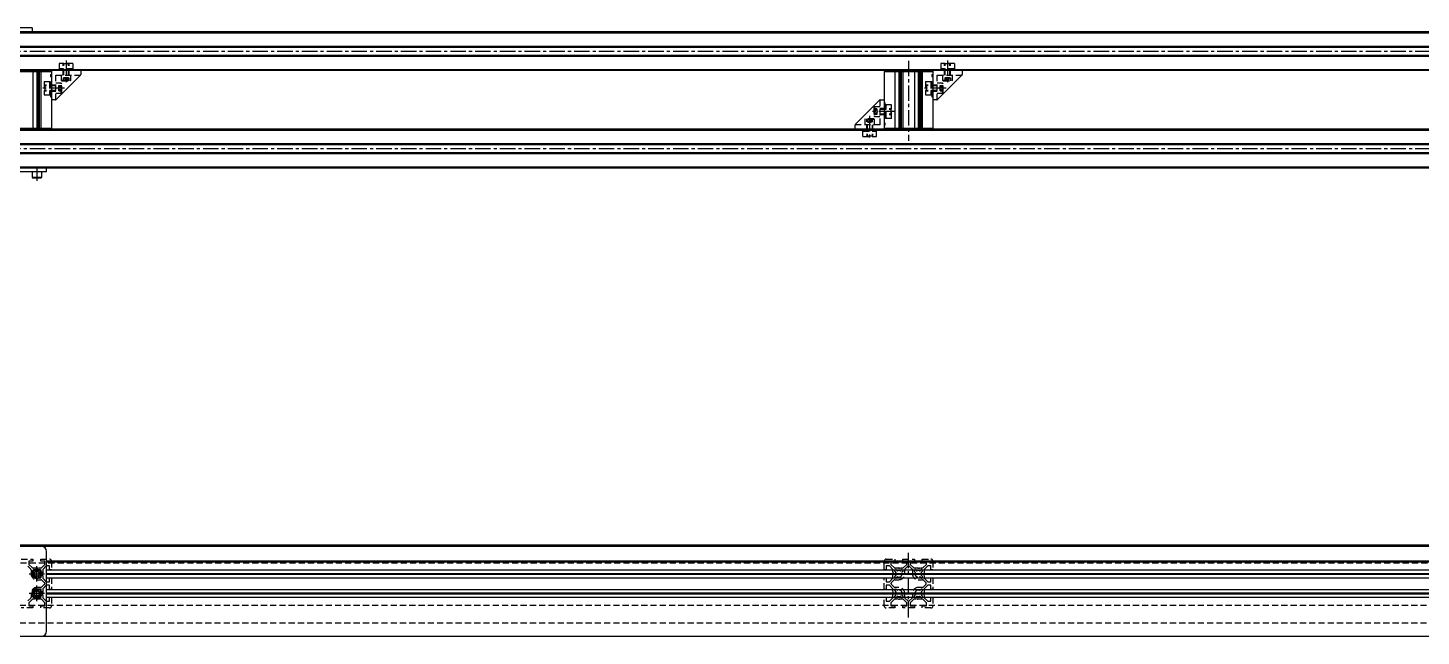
# Model space of a CAD drawing. Extents: x 0 to 4400, y -8 to 1909.
# Drawn here: x 769 to 2200, y 134 to 759 of the extents above; entities that cross this region are included whole.
import ezdxf

# ---------------------------------------------------------------- set-up
doc = ezdxf.new("R2010")
doc.units = 0
doc.header["$LTSCALE"] = 0.5
doc.linetypes.add('CENTER', pattern=[50.8, 31.75, -6.35, 6.35, -6.35])
doc.linetypes.add('DASHED', pattern=[19.05, 12.7, -6.35])
for name, color, linetype in [('MSM_CENTER', 1, 'CENTER'), ('MSM_CONTINUOUS', 7, 'CONTINUOUS'), ('MSM_DASHED', 4, 'DASHED')]:
    doc.layers.add(name, color=color, linetype=linetype)

msp = doc.modelspace()

# ---------------------------------------------------------------- linework, layer by layer
at = {"layer": 'MSM_CENTER'}
for p, q in [((593.6, 734.8), (3723.6, 734.8)), ((808.6, 725.3), (808.6, 701.3)), ((1673.6, 725), (1673.6, 642.6)), ((1713.6, 725.3), (1713.6, 701.3)), ((807.1, 696.8), (783.1, 696.8)), ((1712.1, 696.8), (1688.1, 696.8)), ((1658.9, 672.8), (1634.9, 672.8)), ((1633.6, 668.3), (1633.6, 644.3)), ((593.6, 634.8), (3723.6, 634.8)), ((778.6, 613.8), (778.6, 601.8)), ((1673.6, 153), (1673.6, 223)), ((778.6, 190), (778.6, 206)), ((770.6, 198), (786.6, 198)), ((778.6, 170), (778.6, 186)), ((770.6, 178), (786.6, 178))]:
    msp.add_line(p, q, dxfattribs=at)
at = {"layer": 'MSM_CONTINUOUS'}
for p, q in [((773.6, 758.8), (603.6, 758.8)), ((773.6, 758.8), (773.6, 754.8)), ((3713.6, 754.8), (603.6, 754.8)), ((688.6, 753.6), (3628.6, 753.6)), ((688.6, 740), (3628.6, 740)), ((736.9, 738.8), (3685.1, 738.8)), ((736.9, 730.8), (3685.1, 730.8)), ((688.6, 729.6), (3628.6, 729.6)), ((688.6, 716), (3628.6, 716)), ((3713.6, 714.8), (603.6, 714.8)), ((743.6, 713.8), (793.6, 713.8)), ((774.6, 713.8), (774.6, 655.8)), ((778.6, 713.8), (778.6, 655.8)), ((779.9, 713.8), (779.9, 655.8)), ((781.1, 713.8), (781.1, 655.8)), ((782.6, 713.8), (782.6, 655.8)), ((793.6, 714.8), (793.6, 655.8)), ((823.3, 710), (798.4, 685)), ((823.3, 710), (798.4, 685)), ((823.6, 714.8), (823.6, 710.7)), ((1648.6, 713.8), (1648.6, 654.8)), ((1648.6, 713.8), (1698.6, 713.8)), ((1659.6, 713.8), (1659.6, 655.8)), ((1663.6, 713.8), (1663.6, 655.8)), ((1664.9, 713.8), (1664.9, 655.8)), ((1666.1, 713.8), (1666.1, 655.8)), ((1667.6, 713.8), (1667.6, 655.8)), ((1679.6, 713.8), (1679.6, 655.8)), ((1683.6, 713.8), (1683.6, 655.8)), ((1684.9, 713.8), (1684.9, 655.8)), ((1686.1, 713.8), (1686.1, 655.8)), ((1687.6, 713.8), (1687.6, 655.8)), ((1698.6, 714.8), (1698.6, 655.8)), ((1728.3, 710), (1703.4, 685)), ((1728.3, 710), (1703.4, 685)), ((1728.6, 714.8), (1728.6, 710.7)), ((797.7, 684.8), (793.6, 684.8)), ((1618.9, 659.5), (1643.8, 684.5)), ((1644.5, 684.8), (1648.6, 684.8)), ((1702.7, 684.8), (1698.6, 684.8)), ((1618.6, 654.8), (1618.6, 658.8)), ((3713.6, 654.8), (603.6, 654.8)), ((688.6, 653.6), (3628.6, 653.6)), ((743.6, 655.8), (793.6, 655.8)), ((1648.6, 655.8), (1698.6, 655.8)), ((688.6, 640), (3628.6, 640)), ((688.6, 629.6), (3628.6, 629.6)), ((736.9, 638.8), (3685.1, 638.8)), ((736.9, 630.8), (3685.1, 630.8)), ((688.6, 616), (3628.6, 616)), ((3713.6, 614.8), (603.6, 614.8)), ((788.6, 610.8), (603.6, 610.8)), ((773.6, 610.8), (773.6, 605.4)), ((773.6, 605.4), (783.6, 605.4)), ((773.6, 605.4), (774.2, 604.8)), ((774.2, 604.8), (783, 604.8)), ((783, 604.8), (783.6, 605.4)), ((783.6, 605.4), (783.6, 610.8)), ((788.6, 610.8), (788.6, 614.8)), ((3708.6, 226), (608.6, 226)), ((3663.6, 227.3), (653.6, 227.3)), ((788.6, 139), (788.6, 221)), ((778.6, 200.9), (776.1, 199.4)), ((781.1, 199.4), (778.6, 200.9)), ((788.6, 211.5), (3538.6, 211.5)), ((788.6, 210.3), (3538.6, 210.3)), ((788.6, 202), (3538.6, 202)), ((776.1, 199.4), (776.1, 196.6)), ((776.1, 196.6), (778.6, 195.1)), ((778.6, 195.1), (781.1, 196.6)), ((781.1, 196.6), (781.1, 199.4)), ((788.6, 198.5), (3538.6, 198.5)), ((788.6, 198), (3538.6, 198)), ((788.6, 197.5), (3538.6, 197.5)), ((788.6, 194), (3538.6, 194)), ((778.6, 180.9), (776.1, 179.4)), ((776.1, 179.4), (776.1, 176.6)), ((776.1, 176.6), (778.6, 175.1)), ((781.1, 179.4), (778.6, 180.9)), ((778.6, 175.1), (781.1, 176.6)), ((781.1, 176.6), (781.1, 179.4)), ((788.6, 182), (3538.6, 182)), ((788.6, 178.5), (3538.6, 178.5)), ((788.6, 178), (3538.6, 178)), ((788.6, 177.5), (3538.6, 177.5)), ((788.6, 174), (3538.6, 174)), ((743.6, 134), (3538.6, 134))]:
    msp.add_line(p, q, dxfattribs=at)
for centre, radius in [((778.6, 198), 5), ((778.6, 198), 4.4), ((778.6, 198), 2.5), ((778.6, 178), 5), ((778.6, 178), 4.4), ((778.6, 178), 2.5)]:
    msp.add_circle(centre, radius, dxfattribs=at)
for centre, radius, start, end in [((822.6, 710.7), 1, 315, 0), ((1727.6, 710.7), 1, 315, 0), ((797.7, 685.8), 1, 270, 315), ((1644.5, 683.8), 1, 90, 135), ((1702.7, 685.8), 1, 270, 315), ((1619.6, 658.8), 1, 135, 180), ((783.6, 221), 5, 0, 90), ((783.6, 139), 5, 270, 0)]:
    msp.add_arc(centre, radius, start, end, dxfattribs=at)
at = {"layer": 'MSM_DASHED'}
for p, q in [((815.6, 722.3), (801.6, 722.3)), ((801.6, 722.3), (801.6, 716)), ((815.6, 716.8), (801.6, 716.8)), ((815.6, 716.2), (801.6, 716.2)), ((812.6, 715.8), (804.6, 715.8)), ((804.6, 715.8), (804.6, 714.8)), ((806.2, 722.3), (805.6, 721.7)), ((805.6, 710.3), (805.6, 722.3)), ((811.6, 721.7), (805.6, 721.7)), ((805.6, 714.8), (805.6, 715.8)), ((806.2, 710.3), (806.2, 722.3)), ((808.1, 715.8), (808.1, 714.8)), ((809.1, 715.8), (809.1, 714.8)), ((811.1, 722.3), (811.6, 721.7)), ((811.1, 710.3), (811.1, 722.3)), ((811.6, 710.3), (811.6, 722.3)), ((811.7, 715.8), (811.7, 714.8)), ((812.6, 715.8), (812.6, 714.8)), ((815.6, 722.3), (815.6, 716)), ((1720.6, 722.3), (1706.6, 722.3)), ((1706.6, 722.3), (1706.6, 716)), ((1720.6, 716.8), (1706.6, 716.8)), ((1720.6, 716.2), (1706.6, 716.2)), ((1717.6, 715.8), (1709.6, 715.8)), ((1709.6, 715.8), (1709.6, 714.8)), ((1711.2, 722.3), (1710.6, 721.7)), ((1710.6, 710.3), (1710.6, 722.3)), ((1716.6, 721.7), (1710.6, 721.7)), ((1710.6, 714.8), (1710.6, 715.8)), ((1711.2, 710.3), (1711.2, 722.3)), ((1713.1, 715.8), (1713.1, 714.8)), ((1714.1, 715.8), (1714.1, 714.8)), ((1716.1, 722.3), (1716.6, 721.7)), ((1716.1, 710.3), (1716.1, 722.3)), ((1716.6, 710.3), (1716.6, 722.3)), ((1716.7, 715.8), (1716.7, 714.8)), ((1717.6, 715.8), (1717.6, 714.8)), ((1720.6, 722.3), (1720.6, 716)), ((786.1, 703.8), (792.4, 703.8)), ((786.1, 703.8), (786.1, 689.8)), ((791.6, 703.8), (791.6, 689.8)), ((792.4, 703.8), (792.4, 689.8)), ((792.6, 710.8), (793.6, 710.8)), ((792.6, 710.8), (792.6, 708.8)), ((792.6, 710.5), (793.6, 710.5)), ((792.6, 709.1), (793.6, 709.1)), ((792.6, 708.8), (793.6, 708.8)), ((798.1, 684.8), (798.1, 710.3)), ((798.1, 710.3), (823.5, 710.3)), ((803.5, 701.8), (798.1, 701.8)), ((804.1, 701.2), (803.5, 701.8)), ((803.5, 691.8), (803.5, 701.8)), ((803.6, 710.3), (803.6, 704.9)), ((803.6, 704.9), (804.2, 704.3)), ((803.6, 704.9), (813.6, 704.9)), ((804.1, 692.4), (804.1, 701.2)), ((804.2, 704.3), (813, 704.3)), ((805.5, 714.8), (805.5, 710.3)), ((805.7, 707.3), (805.7, 704.3)), ((805.7, 707.3), (811.5, 707.3)), ((808.6, 707.9), (806.1, 707.3)), ((807.2, 707.3), (807.2, 704.3)), ((811.1, 707.3), (808.6, 707.9)), ((810.1, 707.3), (810.1, 704.3)), ((811.5, 707.3), (811.5, 704.3)), ((811.7, 710.3), (811.7, 714.8)), ((813, 704.3), (813.6, 704.9)), ((813.6, 704.9), (813.6, 710.3)), ((1691.1, 703.8), (1697.4, 703.8)), ((1691.1, 703.8), (1691.1, 689.8)), ((1696.6, 703.8), (1696.6, 689.8)), ((1697.4, 703.8), (1697.4, 689.8)), ((1697.6, 710.8), (1698.6, 710.8)), ((1697.6, 710.8), (1697.6, 708.8)), ((1697.6, 710.5), (1698.6, 710.5)), ((1697.6, 709.1), (1698.6, 709.1)), ((1697.6, 708.8), (1698.6, 708.8)), ((1703.1, 684.8), (1703.1, 710.3)), ((1703.1, 710.3), (1728.5, 710.3)), ((1708.5, 701.8), (1703.1, 701.8)), ((1709.1, 701.2), (1708.5, 701.8)), ((1708.5, 691.8), (1708.5, 701.8)), ((1708.6, 710.3), (1708.6, 704.9)), ((1708.6, 704.9), (1709.2, 704.3)), ((1708.6, 704.9), (1718.6, 704.9)), ((1709.1, 692.4), (1709.1, 701.2)), ((1709.2, 704.3), (1718, 704.3)), ((1710.5, 714.8), (1710.5, 710.3)), ((1710.7, 707.3), (1710.7, 704.3)), ((1710.7, 707.3), (1716.5, 707.3)), ((1713.6, 707.9), (1711.1, 707.3)), ((1712.2, 707.3), (1712.2, 704.3)), ((1716.1, 707.3), (1713.6, 707.9)), ((1715.1, 707.3), (1715.1, 704.3)), ((1716.5, 707.3), (1716.5, 704.3)), ((1716.7, 710.3), (1716.7, 714.8)), ((1718, 704.3), (1718.6, 704.9)), ((1718.6, 704.9), (1718.6, 710.3)), ((786.1, 699.2), (786.7, 699.8)), ((798.1, 699.8), (786.1, 699.8)), ((798.1, 699.2), (786.1, 699.2)), ((786.1, 694.3), (786.7, 693.8)), ((798.1, 694.3), (786.1, 694.3)), ((798.1, 693.8), (786.1, 693.8)), ((786.1, 689.8), (792.4, 689.8)), ((786.7, 699.8), (786.7, 693.8)), ((792.6, 689.8), (793.6, 689.8)), ((792.6, 689.8), (792.6, 687.8)), ((792.6, 689.5), (793.6, 689.5)), ((792.6, 688.1), (793.6, 688.1)), ((792.6, 687.8), (793.6, 687.8)), ((798.1, 699.9), (793.6, 699.9)), ((793.6, 693.7), (798.1, 693.7)), ((798.1, 691.8), (803.5, 691.8)), ((801.1, 699.3), (800.5, 696.8)), ((800.5, 696.8), (801.1, 694.3)), ((801.1, 699.6), (804.1, 699.6)), ((801.1, 693.9), (801.1, 699.6)), ((801.1, 698.2), (804.1, 698.2)), ((801.1, 695.3), (804.1, 695.3)), ((801.1, 693.9), (804.1, 693.9)), ((803.5, 691.8), (804.1, 692.4)), ((1691.1, 699.2), (1691.7, 699.8)), ((1703.1, 699.8), (1691.1, 699.8)), ((1703.1, 699.2), (1691.1, 699.2)), ((1691.1, 694.3), (1691.7, 693.8)), ((1703.1, 694.3), (1691.1, 694.3)), ((1703.1, 693.8), (1691.1, 693.8)), ((1691.1, 689.8), (1697.4, 689.8)), ((1691.7, 699.8), (1691.7, 693.8)), ((1697.6, 689.8), (1698.6, 689.8)), ((1697.6, 689.8), (1697.6, 687.8)), ((1697.6, 689.5), (1698.6, 689.5)), ((1697.6, 688.1), (1698.6, 688.1)), ((1697.6, 687.8), (1698.6, 687.8)), ((1703.1, 699.9), (1698.6, 699.9)), ((1698.6, 693.7), (1703.1, 693.7)), ((1703.1, 691.8), (1708.5, 691.8)), ((1706.1, 699.3), (1705.5, 696.8)), ((1705.5, 696.8), (1706.1, 694.3)), ((1706.1, 699.6), (1709.1, 699.6)), ((1706.1, 693.9), (1706.1, 699.6)), ((1706.1, 698.2), (1709.1, 698.2)), ((1706.1, 695.3), (1709.1, 695.3)), ((1706.1, 693.9), (1709.1, 693.9)), ((1708.5, 691.8), (1709.1, 692.4)), ((1638.7, 677.8), (1638.1, 677.2)), ((1638.1, 677.2), (1638.1, 668.4)), ((1641.1, 675.6), (1638.1, 675.6)), ((1641.1, 674.2), (1638.1, 674.2)), ((1644.1, 677.8), (1638.7, 677.8)), ((1638.7, 677.8), (1638.7, 667.8)), ((1641.1, 675.6), (1641.1, 669.9)), ((1641.8, 672.8), (1641.1, 675.3)), ((1641.1, 670.3), (1641.8, 672.8)), ((1644.1, 684.7), (1644.1, 659.3)), ((1648.6, 675.9), (1644.1, 675.9)), ((1644.1, 675.8), (1656.1, 675.8)), ((1644.1, 675.2), (1656.1, 675.2)), ((1649.6, 681.8), (1648.6, 681.8)), ((1649.6, 681.5), (1648.6, 681.5)), ((1649.6, 680.1), (1648.6, 680.1)), ((1649.6, 679.8), (1648.6, 679.8)), ((1649.6, 679.8), (1649.6, 681.8)), ((1656.1, 679.8), (1649.8, 679.8)), ((1649.8, 665.8), (1649.8, 679.8)), ((1650.6, 665.8), (1650.6, 679.8)), ((1655.6, 669.8), (1655.6, 675.8)), ((1656.1, 675.2), (1655.6, 675.8)), ((1656.1, 665.8), (1656.1, 679.8)), ((1644.1, 659.3), (1618.7, 659.3)), ((1629.2, 665.3), (1628.6, 664.7)), ((1628.6, 664.7), (1628.6, 659.3)), ((1638.6, 664.7), (1628.6, 664.7)), ((1638, 665.3), (1629.2, 665.3)), ((1630.5, 659.3), (1630.5, 654.8)), ((1630.6, 659.3), (1630.6, 647.3)), ((1630.7, 662.3), (1630.7, 665.3)), ((1636.5, 662.3), (1630.7, 662.3)), ((1631.1, 662.3), (1633.6, 661.6)), ((1631.2, 659.3), (1631.2, 647.3)), ((1632.2, 662.3), (1632.2, 665.3)), ((1633.6, 661.6), (1636.1, 662.3)), ((1635.1, 662.3), (1635.1, 665.3)), ((1636.1, 659.3), (1636.1, 647.3)), ((1636.5, 662.3), (1636.5, 665.3)), ((1636.6, 659.3), (1636.6, 647.3)), ((1636.7, 654.8), (1636.7, 659.3)), ((1638.6, 664.7), (1638, 665.3)), ((1641.1, 671.3), (1638.1, 671.3)), ((1641.1, 669.9), (1638.1, 669.9)), ((1638.1, 668.4), (1638.7, 667.8)), ((1638.6, 659.3), (1638.6, 664.7)), ((1638.7, 667.8), (1644.1, 667.8)), ((1644.1, 670.3), (1656.1, 670.3)), ((1644.1, 669.8), (1656.1, 669.8)), ((1644.1, 669.7), (1648.6, 669.7)), ((1649.6, 660.8), (1648.6, 660.8)), ((1649.6, 660.5), (1648.6, 660.5)), ((1649.6, 659.1), (1648.6, 659.1)), ((1649.6, 658.8), (1648.6, 658.8)), ((1649.6, 658.8), (1649.6, 660.8)), ((1656.1, 665.8), (1649.8, 665.8)), ((1656.1, 670.3), (1655.6, 669.8)), ((1626.6, 647.3), (1626.6, 653.6)), ((1626.6, 652.8), (1640.6, 652.8)), ((1626.6, 647.3), (1640.6, 647.3)), ((1629.6, 653.8), (1629.6, 654.8)), ((1629.6, 653.8), (1637.6, 653.8)), ((1630.6, 653.8), (1630.6, 654.8)), ((1630.6, 647.8), (1636.6, 647.8)), ((1631.2, 647.3), (1630.6, 647.8)), ((1633.1, 653.8), (1633.1, 654.8)), ((1634.1, 653.8), (1634.1, 654.8)), ((1636.1, 647.3), (1636.6, 647.8)), ((1636.7, 654.8), (1636.7, 653.8)), ((1637.6, 653.8), (1637.6, 654.8)), ((1640.6, 647.3), (1640.6, 653.6)), ((3663.6, 209), (653.6, 209)), ((762.6, 213), (774.6, 213)), ((769.3, 205.9), (772.3, 202.9)), ((774.6, 211), (770.4, 211)), ((770.4, 211), (770.4, 207.7)), ((770.4, 207.7), (774, 204)), ((772.6, 202.2), (772.6, 198)), ((774, 204), (778, 204)), ((774.4, 201.5), (775.1, 202.2)), ((775.4, 199.8), (774.4, 200.8)), ((774.6, 213), (774.6, 211)), ((775.8, 202.2), (776.8, 201.2)), ((778.2, 203.9), (778.6, 203.7)), ((778.6, 203.7), (779, 203.9)), ((779.5, 203.9), (779.9, 203.8)), ((779.9, 203.8), (781.1, 204)), ((780.4, 201.2), (781.5, 202.2)), ((781.1, 204), (783.2, 204)), ((782.9, 200.8), (781.8, 199.8)), ((782.2, 202.2), (782.9, 201.5)), ((782.6, 211), (782.6, 213)), ((782.6, 213), (791.6, 213)), ((786.9, 211), (782.6, 211)), ((783.2, 204), (786.9, 207.7)), ((788.3, 206.2), (784.6, 202.6)), ((784.6, 202.6), (784.6, 198.7)), ((786.9, 207.7), (786.9, 211)), ((791.6, 206.2), (788.3, 206.2)), ((791.6, 202), (791.6, 206.2)), ((793.6, 202), (791.6, 202)), ((793.6, 211), (793.6, 202)), ((1648.6, 202), (1648.6, 211)), ((1650.6, 202), (1648.6, 202)), ((1650.6, 213), (1659.6, 213)), ((1654, 206.2), (1650.6, 206.2)), ((1650.6, 206.2), (1650.6, 202)), ((1657.6, 202.6), (1654, 206.2)), ((1659.6, 211), (1655.4, 211)), ((1655.4, 211), (1655.4, 207.7)), ((1655.4, 207.7), (1659, 204)), ((1657.6, 200.5), (1657.6, 202.6)), ((1657.9, 199.2), (1657.6, 200.5)), ((1659, 204), (1663, 204)), ((1659.4, 201.5), (1660.1, 202.2)), ((1660.4, 199.8), (1659.4, 200.8)), ((1659.6, 213), (1659.6, 211)), ((1660.8, 202.2), (1661.8, 201.2)), ((1663.2, 203.9), (1663.6, 203.7)), ((1663.6, 203.7), (1664, 203.9)), ((1664.5, 203.9), (1664.9, 203.8)), ((1664.9, 203.8), (1666.1, 204)), ((1665.4, 201.2), (1666.5, 202.2)), ((1666.1, 204), (1668.2, 204)), ((1667.9, 200.8), (1666.8, 199.8)), ((1667.2, 202.2), (1667.9, 201.5)), ((1667.6, 211), (1667.6, 213)), ((1667.6, 213), (1679.6, 213)), ((1671.9, 211), (1667.6, 211)), ((1668.2, 204), (1671.9, 207.7)), ((1669.6, 198), (1669.6, 202.2)), ((1669.9, 202.9), (1672.9, 205.9)), ((1671.9, 207.7), (1671.9, 211)), ((1674.3, 205.9), (1677.3, 202.9)), ((1679.6, 211), (1675.4, 211)), ((1675.4, 211), (1675.4, 207.7)), ((1675.4, 207.7), (1679, 204)), ((1677.6, 202.2), (1677.6, 198)), ((1679, 204), (1683, 204)), ((1679.4, 201.5), (1680.1, 202.2)), ((1680.4, 199.8), (1679.4, 200.8)), ((1679.6, 213), (1679.6, 211)), ((1680.8, 202.2), (1681.8, 201.2)), ((1683.2, 203.9), (1683.6, 203.7)), ((1683.6, 203.7), (1684, 203.9)), ((1684.5, 203.9), (1684.9, 203.8)), ((1684.9, 203.8), (1686.1, 204)), ((1685.4, 201.2), (1686.5, 202.2)), ((1686.1, 204), (1688.2, 204)), ((1687.9, 200.8), (1686.8, 199.8)), ((1687.2, 202.2), (1687.9, 201.5)), ((1687.6, 211), (1687.6, 213)), ((1687.6, 213), (1696.6, 213)), ((1691.9, 211), (1687.6, 211)), ((1688.2, 204), (1691.9, 207.7)), ((1693.3, 206.2), (1689.6, 202.6)), ((1689.6, 202.6), (1689.6, 198.7)), ((1691.9, 207.7), (1691.9, 211)), ((1696.6, 206.2), (1693.3, 206.2)), ((1696.6, 202), (1696.6, 206.2)), ((1698.6, 202), (1696.6, 202)), ((1698.6, 211), (1698.6, 202)), ((778.6, 192), (782.8, 192)), ((781.5, 193.8), (780.4, 194.8)), ((781.8, 196.2), (782.9, 195.2)), ((782.9, 194.5), (782.2, 193.8)), ((783.5, 191.7), (786.5, 188.7)), ((786.5, 187.3), (783.5, 184.3)), ((784.6, 198.4), (784.3, 198)), ((784.3, 198), (784.6, 197.6)), ((784.6, 197.1), (784.4, 196.8)), ((784.4, 196.8), (784.6, 195.5)), ((784.6, 195.5), (784.6, 193.4)), ((784.6, 193.4), (788.3, 189.8)), ((788.3, 186.2), (784.6, 182.6)), ((788.3, 189.8), (791.6, 189.8)), ((791.6, 186.2), (788.3, 186.2)), ((791.6, 189.8), (791.6, 194)), ((791.6, 194), (793.6, 194)), ((791.6, 182), (791.6, 186.2)), ((793.6, 194), (793.6, 182)), ((1648.6, 182), (1648.6, 194)), ((1648.6, 194), (1650.6, 194)), ((1650.6, 194), (1650.6, 189.8)), ((1650.6, 189.8), (1654, 189.8)), ((1654, 186.2), (1650.6, 186.2)), ((1650.6, 186.2), (1650.6, 182)), ((1654, 189.8), (1657.6, 193.4)), ((1657.6, 182.6), (1654, 186.2)), ((1655.8, 188.7), (1658.8, 191.7)), ((1658.8, 184.3), (1655.8, 187.3)), ((1657.6, 193.4), (1657.6, 197.3)), ((1657.7, 198.9), (1657.9, 199.2)), ((1657.9, 198), (1657.7, 198.4)), ((1657.7, 197.6), (1657.9, 198)), ((1659.4, 195.2), (1660.4, 196.2)), ((1660.1, 193.8), (1659.4, 194.5)), ((1659.5, 192), (1663.6, 192)), ((1661.8, 194.8), (1660.8, 193.8)), ((1683.6, 192), (1687.8, 192)), ((1686.5, 193.8), (1685.4, 194.8)), ((1686.8, 196.2), (1687.9, 195.2)), ((1687.9, 194.5), (1687.2, 193.8)), ((1688.5, 191.7), (1691.5, 188.7)), ((1691.5, 187.3), (1688.5, 184.3)), ((1689.6, 198.4), (1689.3, 198)), ((1689.3, 198), (1689.6, 197.6)), ((1689.6, 197.1), (1689.4, 196.8)), ((1689.4, 196.8), (1689.6, 195.5)), ((1689.6, 195.5), (1689.6, 193.4)), ((1689.6, 193.4), (1693.3, 189.8)), ((1693.3, 186.2), (1689.6, 182.6)), ((1693.3, 189.8), (1696.6, 189.8)), ((1696.6, 186.2), (1693.3, 186.2)), ((1696.6, 189.8), (1696.6, 194)), ((1696.6, 194), (1698.6, 194)), ((1696.6, 182), (1696.6, 186.2)), ((1698.6, 194), (1698.6, 182)), ((772.3, 173.1), (769.3, 170.1)), ((774, 172), (770.4, 168.3)), ((772.6, 178), (772.6, 173.8)), ((776.1, 172), (774, 172)), ((774.4, 175.2), (775.4, 176.2)), ((775.1, 173.8), (774.4, 174.5)), ((776.8, 174.8), (775.8, 173.8)), ((777.4, 172.2), (776.1, 172)), ((777.7, 172.1), (777.4, 172.2)), ((778.6, 172.3), (778.2, 172.1)), ((782.8, 184), (778.6, 184)), ((779, 172.1), (778.6, 172.3)), ((783.2, 172), (779.3, 172)), ((780.4, 181.2), (781.5, 182.2)), ((781.5, 173.8), (780.4, 174.8)), ((782.9, 180.8), (781.8, 179.8)), ((781.8, 176.2), (782.9, 175.2)), ((782.2, 182.2), (782.9, 181.5)), ((782.9, 174.5), (782.2, 173.8)), ((786.9, 168.3), (783.2, 172)), ((784.6, 178.4), (784.3, 178)), ((784.3, 178), (784.6, 177.6)), ((784.6, 177.1), (784.4, 176.8)), ((784.4, 176.8), (784.6, 175.5)), ((784.6, 182.6), (784.6, 178.7)), ((784.6, 175.5), (784.6, 173.4)), ((784.6, 173.4), (788.3, 169.8)), ((793.6, 182), (791.6, 182)), ((791.6, 169.8), (791.6, 174)), ((791.6, 174), (793.6, 174)), ((793.6, 174), (793.6, 165)), ((1650.6, 182), (1648.6, 182)), ((1648.6, 165), (1648.6, 174)), ((1648.6, 174), (1650.6, 174)), ((1650.6, 174), (1650.6, 169.8)), ((1654, 169.8), (1657.6, 173.4)), ((1659, 172), (1655.4, 168.3)), ((1657.6, 180.5), (1657.6, 182.6)), ((1657.9, 179.2), (1657.6, 180.5)), ((1657.6, 173.4), (1657.6, 177.3)), ((1657.7, 178.9), (1657.9, 179.2)), ((1657.9, 178), (1657.7, 178.4)), ((1657.7, 177.6), (1657.9, 178)), ((1661.1, 172), (1659, 172)), ((1659.4, 181.5), (1660.1, 182.2)), ((1660.4, 179.8), (1659.4, 180.8)), ((1659.4, 175.2), (1660.4, 176.2)), ((1660.1, 173.8), (1659.4, 174.5)), ((1663.6, 184), (1659.5, 184)), ((1660.8, 182.2), (1661.8, 181.2)), ((1661.8, 174.8), (1660.8, 173.8)), ((1662.4, 172.2), (1661.1, 172)), ((1662.7, 172.1), (1662.4, 172.2)), ((1663.6, 172.3), (1663.2, 172.1)), ((1664, 172.1), (1663.6, 172.3)), ((1668.2, 172), (1664.3, 172)), ((1666.5, 173.8), (1665.4, 174.8)), ((1666.8, 176.2), (1667.9, 175.2)), ((1667.9, 174.5), (1667.2, 173.8)), ((1671.9, 168.3), (1668.2, 172)), ((1669.6, 173.8), (1669.6, 178)), ((1672.9, 170.1), (1669.9, 173.1)), ((1677.3, 173.1), (1674.3, 170.1)), ((1679, 172), (1675.4, 168.3)), ((1677.6, 178), (1677.6, 173.8)), ((1681.1, 172), (1679, 172)), ((1679.4, 175.2), (1680.4, 176.2)), ((1680.1, 173.8), (1679.4, 174.5)), ((1681.8, 174.8), (1680.8, 173.8)), ((1682.4, 172.2), (1681.1, 172)), ((1682.7, 172.1), (1682.4, 172.2)), ((1683.6, 172.3), (1683.2, 172.1)), ((1687.8, 184), (1683.6, 184)), ((1684, 172.1), (1683.6, 172.3)), ((1688.2, 172), (1684.3, 172)), ((1685.4, 181.2), (1686.5, 182.2)), ((1686.5, 173.8), (1685.4, 174.8)), ((1687.9, 180.8), (1686.8, 179.8)), ((1686.8, 176.2), (1687.9, 175.2)), ((1687.2, 182.2), (1687.9, 181.5)), ((1687.9, 174.5), (1687.2, 173.8)), ((1691.9, 168.3), (1688.2, 172)), ((1689.6, 178.4), (1689.3, 178)), ((1689.3, 178), (1689.6, 177.6)), ((1689.6, 177.1), (1689.4, 176.8)), ((1689.4, 176.8), (1689.6, 175.5)), ((1689.6, 182.6), (1689.6, 178.7)), ((1689.6, 175.5), (1689.6, 173.4)), ((1689.6, 173.4), (1693.3, 169.8)), ((1698.6, 182), (1696.6, 182)), ((1696.6, 169.8), (1696.6, 174)), ((1696.6, 174), (1698.6, 174)), ((1698.6, 174), (1698.6, 165)), ((3539, 165.6), (653.6, 165.6)), ((774.6, 163), (762.6, 163)), ((770.4, 168.3), (770.4, 165)), ((770.4, 165), (774.6, 165)), ((774.6, 165), (774.6, 163)), ((782.6, 163), (782.6, 165)), ((782.6, 165), (786.9, 165)), ((791.6, 163), (782.6, 163)), ((786.9, 165), (786.9, 168.3)), ((788.3, 169.8), (791.6, 169.8)), ((1650.6, 169.8), (1654, 169.8)), ((1659.6, 163), (1650.6, 163)), ((1655.4, 168.3), (1655.4, 165)), ((1655.4, 165), (1659.6, 165)), ((1659.6, 165), (1659.6, 163)), ((1667.6, 163), (1667.6, 165)), ((1667.6, 165), (1671.9, 165)), ((1679.6, 163), (1667.6, 163)), ((1671.9, 165), (1671.9, 168.3)), ((1675.4, 168.3), (1675.4, 165)), ((1675.4, 165), (1679.6, 165)), ((1679.6, 165), (1679.6, 163)), ((1687.6, 163), (1687.6, 165)), ((1687.6, 165), (1691.9, 165)), ((1696.6, 163), (1687.6, 163)), ((1691.9, 165), (1691.9, 168.3)), ((1693.3, 169.8), (1696.6, 169.8)), ((3539, 147.3), (653.6, 147.3))]:
    msp.add_line(p, q, dxfattribs=at)
for centre, radius, start, end in [((771.6, 202.2), 1, 0, 45), ((774.7, 201.2), 0.5, 135, 225), ((775.5, 201.9), 0.5, 45, 135), ((777.1, 201.5), 0.4, 225, 293.3817), ((778.6, 198), 3.4, 66.6183, 113.3817), ((778, 203.5), 0.5, 60, 90), ((779.3, 203.5), 0.5, 60, 120), ((780.1, 201.5), 0.4, 246.6183, 315), ((781.8, 201.9), 0.5, 45, 135), ((782.5, 201.2), 0.5, 315, 45), ((791.6, 211), 2, 0, 90), ((1650.6, 211), 2, 90, 180), ((1659.7, 201.2), 0.5, 135, 225), ((1660.5, 201.9), 0.5, 45, 135), ((1662.1, 201.5), 0.4, 225, 293.3817), ((1663.6, 198), 3.4, 66.6183, 113.3817), ((1663, 203.5), 0.5, 60, 90), ((1664.3, 203.5), 0.5, 60, 120), ((1665.1, 201.5), 0.4, 246.6183, 315), ((1666.8, 201.9), 0.5, 45, 135), ((1667.5, 201.2), 0.5, 315, 45), ((1670.6, 202.2), 1, 135, 180), ((1673.6, 205.2), 1, 45, 135), ((1676.6, 202.2), 1, 0, 45), ((1679.7, 201.2), 0.5, 135, 225), ((1680.5, 201.9), 0.5, 45, 135), ((1682.1, 201.5), 0.4, 225, 293.3817), ((1683.6, 198), 3.4, 66.6183, 113.3817), ((1683, 203.5), 0.5, 60, 90), ((1684.3, 203.5), 0.5, 60, 120), ((1685.1, 201.5), 0.4, 246.6183, 315), ((1686.8, 201.9), 0.5, 45, 135), ((1687.5, 201.2), 0.5, 315, 45), ((1696.6, 211), 2, 0, 90), ((778.6, 198), 6, 180, 270), ((778.6, 198), 3.4, 156.6183, 293.3817), ((775.1, 199.5), 0.4, 336.6183, 45), ((780.1, 194.5), 0.4, 45, 113.3817), ((781.8, 194.1), 0.5, 225, 315), ((782.1, 199.5), 0.4, 135, 203.3817), ((782.1, 196.5), 0.4, 156.6183, 225), ((778.6, 198), 3.4, 336.6183, 23.3817), ((782.8, 191), 1, 45, 90), ((782.5, 194.8), 0.5, 315, 45), ((784.1, 198.7), 0.5, 330, 0), ((784.1, 197.3), 0.5, 330, 30), ((785.8, 188), 1, 315, 45), ((1656.5, 188), 1, 135, 225), ((1658.1, 198.7), 0.5, 150, 210), ((1658.1, 197.3), 0.5, 150, 180), ((1659.5, 191), 1, 90, 135), ((1659.7, 194.8), 0.5, 135, 225), ((1660.5, 194.1), 0.5, 225, 315), ((1663.6, 198), 3.4, 156.6183, 203.3817), ((1660.1, 199.5), 0.4, 336.6183, 45), ((1660.1, 196.5), 0.4, 315, 23.3817), ((1662.1, 194.5), 0.4, 66.6183, 135), ((1663.6, 198), 3.4, 246.6183, 23.3817), ((1663.6, 198), 6, 270, 0), ((1667.1, 199.5), 0.4, 135, 203.3817), ((1683.6, 198), 6, 180, 270), ((1683.6, 198), 3.4, 156.6183, 293.3817), ((1680.1, 199.5), 0.4, 336.6183, 45), ((1685.1, 194.5), 0.4, 45, 113.3817), ((1686.8, 194.1), 0.5, 225, 315), ((1687.1, 199.5), 0.4, 135, 203.3817), ((1687.1, 196.5), 0.4, 156.6183, 225), ((1683.6, 198), 3.4, 336.6183, 23.3817), ((1687.8, 191), 1, 45, 90), ((1687.5, 194.8), 0.5, 315, 45), ((1689.1, 198.7), 0.5, 330, 0), ((1689.1, 197.3), 0.5, 330, 30), ((1690.8, 188), 1, 315, 45), ((771.6, 173.8), 1, 315, 0), ((778.6, 178), 6, 90, 180), ((774.7, 174.8), 0.5, 135, 225), ((775.5, 174.1), 0.5, 225, 315), ((778.6, 178), 3.4, 66.6183, 203.3817), ((775.1, 176.5), 0.4, 315, 23.3817), ((777.1, 174.5), 0.4, 66.6183, 135), ((778.6, 178), 3.4, 246.6183, 293.3817), ((778, 172.5), 0.5, 240, 300), ((779.3, 172.5), 0.5, 240, 270), ((780.1, 181.5), 0.4, 246.6183, 315), ((780.1, 174.5), 0.4, 45, 113.3817), ((781.8, 181.9), 0.5, 45, 135), ((781.8, 174.1), 0.5, 225, 315), ((782.1, 179.5), 0.4, 135, 203.3817), ((782.1, 176.5), 0.4, 156.6183, 225), ((778.6, 178), 3.4, 336.6183, 23.3817), ((782.8, 185), 1, 270, 315), ((782.5, 181.2), 0.5, 315, 45), ((782.5, 174.8), 0.5, 315, 45), ((784.1, 178.7), 0.5, 330, 0), ((784.1, 177.3), 0.5, 330, 30), ((1658.1, 178.7), 0.5, 150, 210), ((1658.1, 177.3), 0.5, 150, 180), ((1659.5, 185), 1, 225, 270), ((1659.7, 181.2), 0.5, 135, 225), ((1659.7, 174.8), 0.5, 135, 225), ((1660.5, 181.9), 0.5, 45, 135), ((1660.5, 174.1), 0.5, 225, 315), ((1663.6, 178), 3.4, 156.6183, 203.3817), ((1660.1, 179.5), 0.4, 336.6183, 45), ((1660.1, 176.5), 0.4, 315, 23.3817), ((1662.1, 181.5), 0.4, 225, 293.3817), ((1662.1, 174.5), 0.4, 66.6183, 135), ((1663.6, 178), 3.4, 336.6183, 113.3817), ((1663.6, 178), 3.4, 246.6183, 293.3817), ((1663, 172.5), 0.5, 240, 300), ((1663.6, 178), 6, 0, 90), ((1664.3, 172.5), 0.5, 240, 270), ((1665.1, 174.5), 0.4, 45, 113.3817), ((1666.8, 174.1), 0.5, 225, 315), ((1667.1, 176.5), 0.4, 156.6183, 225), ((1667.5, 174.8), 0.5, 315, 45), ((1670.6, 173.8), 1, 180, 225), ((1676.6, 173.8), 1, 315, 0), ((1683.6, 178), 6, 90, 180), ((1679.7, 174.8), 0.5, 135, 225), ((1680.5, 174.1), 0.5, 225, 315), ((1683.6, 178), 3.4, 66.6183, 203.3817), ((1680.1, 176.5), 0.4, 315, 23.3817), ((1682.1, 174.5), 0.4, 66.6183, 135), ((1683.6, 178), 3.4, 246.6183, 293.3817), ((1683, 172.5), 0.5, 240, 300), ((1684.3, 172.5), 0.5, 240, 270), ((1685.1, 181.5), 0.4, 246.6183, 315), ((1685.1, 174.5), 0.4, 45, 113.3817), ((1686.8, 181.9), 0.5, 45, 135), ((1686.8, 174.1), 0.5, 225, 315), ((1687.1, 179.5), 0.4, 135, 203.3817), ((1687.1, 176.5), 0.4, 156.6183, 225), ((1683.6, 178), 3.4, 336.6183, 23.3817), ((1687.8, 185), 1, 270, 315), ((1687.5, 181.2), 0.5, 315, 45), ((1687.5, 174.8), 0.5, 315, 45), ((1689.1, 178.7), 0.5, 330, 0), ((1689.1, 177.3), 0.5, 330, 30), ((791.6, 165), 2, 270, 0), ((1650.6, 165), 2, 180, 270), ((1673.6, 170.8), 1, 225, 315), ((1696.6, 165), 2, 270, 0)]:
    msp.add_arc(centre, radius, start, end, dxfattribs=at)

doc.saveas('drawing.dxf')
